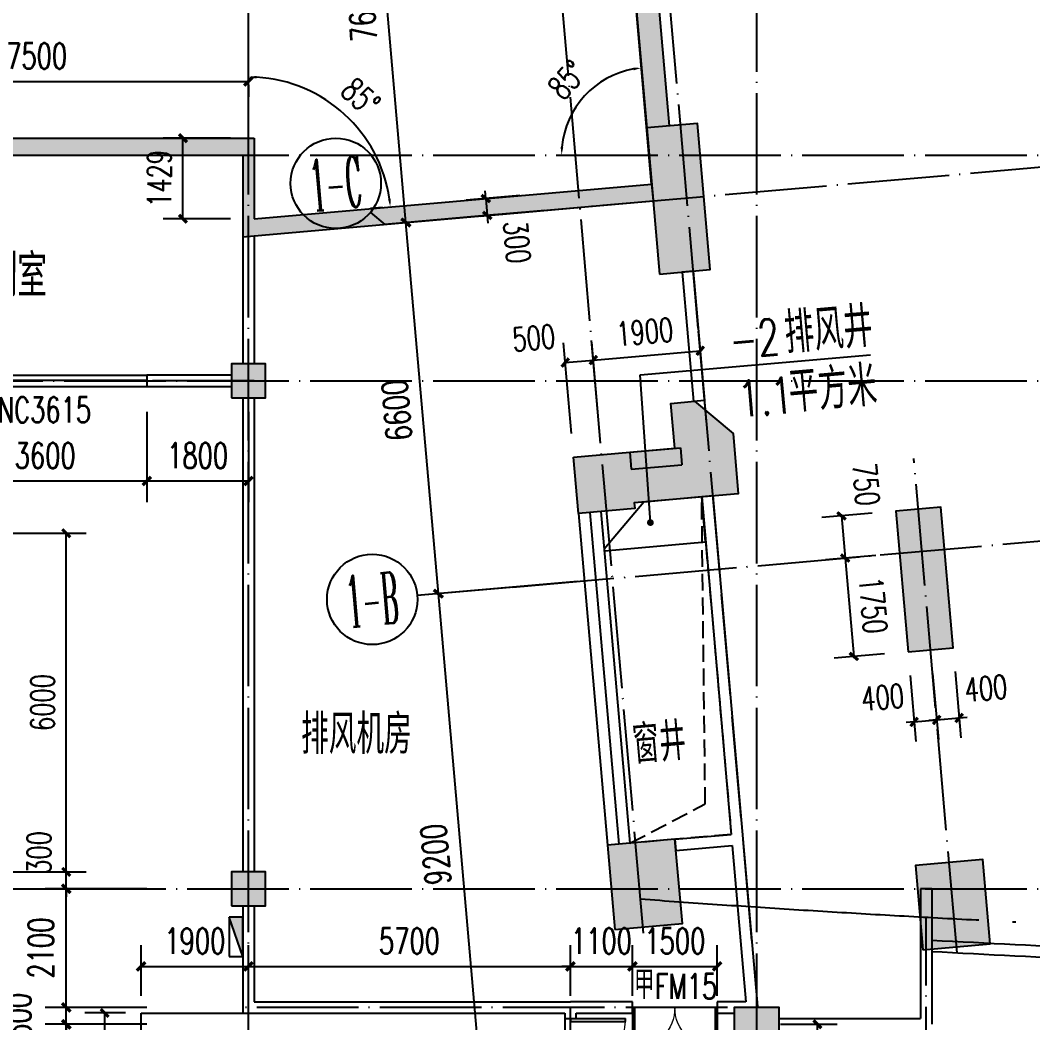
# Model space of a CAD drawing. Extents: x 246015 to 608740, y -108003 to 88400.
# Drawn here: x 312313 to 330241, y 13166 to 30928 of the extents above; entities that cross this region are included whole.
import ezdxf
from ezdxf.enums import TextEntityAlignment as Align

# ---------------------------------------------------------------- set-up
doc = ezdxf.new("R2010")
doc.units = 0
doc.header["$LTSCALE"] = 3000
doc.header["$MEASUREMENT"] = 0
doc.header["$PDMODE"] = 1
doc.linetypes.add('DASH', pattern=[0.35, 0.25, -0.1])
doc.linetypes.add('DOTE', pattern=[2.42, 2, -0.2, 0.02, -0.2])
doc.layers.get('0').update_dxf_attribs({"linetype": 'CONTINUOUS'})
doc.layers.get('DEFPOINTS').update_dxf_attribs({"linetype": 'CONTINUOUS'})
for name, color, linetype in [('AXIS', 3, 'CONTINUOUS'), ('AXIS_TEXT', 7, 'CONTINUOUS'), ('column', 9, 'CONTINUOUS'), ('DIM_LEAD', 3, 'CONTINUOUS'), ('dote', 1, 'DOTE'), ('PUB_DIM', 3, 'CONTINUOUS'), ('PUB_HATCH', 8, 'CONTINUOUS'), ('PUB_TEXT', 7, 'CONTINUOUS'), ('stair', 2, 'CONTINUOUS'), ('WALL', 9, 'CONTINUOUS'), ('WINDOW', 4, 'CONTINUOUS'), ('WINDOW_TEXT', 7, 'CONTINUOUS'), ('楼板洞口', 4, 'CONTINUOUS'), ('消火栓', 6, 'CONTINUOUS')]:
    doc.layers.add(name, color=color, linetype=linetype)
doc.styles.add('_TCH_AXIS', font='COMPLEX', dxfattribs={"bigfont": 'GBCBIG'})
doc.styles.add('_TCH_DIM', font='SIMPLEX', dxfattribs={"bigfont": 'GBCBIG'})
doc.styles.add('_TCH_WINDOW', font='SIMPLEX', dxfattribs={"bigfont": 'GBCBIG'})
doc.styles.add('COMPLEX', font='COMPLEX')
doc.styles.add('DIM_FONT', font='simplex.shx', dxfattribs={"width": 0.7, "bigfont": 'hztxt.shx'})
doc.dimstyles.new('ANGL140', dxfattribs={"dimscale": 1.4, "dimtxt": 300, "dimasz": 100, "dimexe": 250, "dimexo": 300, "dimgap": 150, "dimtad": 1, "dimdec": 0, "dimzin": 0, "dimdsep": 46, "dimtxsty": 'DIM_FONT', "dimcen": 0.09, "dimclrt": 7, "dimazin": 2, "dimtfac": 1, "dimtdec": 0, "dimtix": 1, "dimtmove": 2, "dimatfit": 3, "dimfxl": 0, "dimtolj": 1, "dimtzin": 0, "dimarcsym": 0})
doc.dimstyles.new('DIMN140', dxfattribs={"dimscale": 1.4, "dimtxt": 300, "dimasz": 100, "dimexe": 250, "dimexo": 300, "dimgap": 150, "dimtad": 1, "dimdec": 0, "dimzin": 0, "dimdsep": 46, "dimtxsty": 'DIM_FONT', "dimblk": 'ARCHTICK', "dimcen": 0.09, "dimclrt": 7, "dimazin": 2, "dimtfac": 1, "dimtdec": 0, "dimtix": 1, "dimtmove": 2, "dimatfit": 3, "dimfxl": 0, "dimtolj": 1, "dimtzin": 0, "dimarcsym": 0})
doc.dimstyles.new('DIMN150', dxfattribs={"dimscale": 1.5, "dimtxt": 300, "dimasz": 100, "dimexe": 250, "dimexo": 300, "dimgap": 150, "dimtad": 1, "dimdec": 0, "dimzin": 0, "dimdsep": 46, "dimtxsty": 'DIM_FONT', "dimblk": 'ARCHTICK', "dimcen": 0.09, "dimclrt": 7, "dimazin": 2, "dimtfac": 1, "dimtdec": 0, "dimtix": 1, "dimtmove": 2, "dimatfit": 3, "dimfxl": 0, "dimtolj": 1, "dimtzin": 0, "dimarcsym": 0})

# ---------------------------------------------------------------- blocks, each defined once
blk = doc.blocks.new('_ARCHTICK')
at = {"color": 0, "linetype": 'ByBlock', "const_width": 0.4}
blk.add_lwpolyline([(-0.5, -0.5), (0.5, 0.5)], dxfattribs=at)
blk = doc.blocks.new('*D1152')
at = {"layer": 'AXIS', "color": 0, "lineweight": -2}
for p, q in [((-1474, 9200), (-3470, 9200)), ((-3095, 0), (-3095, 9200)), ((-1474, 0), (-3470, 0))]:
    blk.add_line(p, q, dxfattribs=at)
at = {"layer": 'DEFPOINTS', "color": 0}
for p in [(-3095, 9200), (-1024, 9200), (-1024, 0)]:
    blk.add_point(p, dxfattribs=at)
at = {"layer": 'AXIS', "color": 0, "lineweight": -2, "xscale": 150, "yscale": 150, "zscale": 150}
for p, rotation in [((-3095, 9200), 90), ((-3095, 0), 270)]:
    blk.add_blockref('_ARCHTICK', p, dxfattribs=dict(at, rotation=rotation))
at = {"layer": 'AXIS', "color": 7, "insert": (-3545, 4600), "char_height": 450, "attachment_point": 5, "rotation": 90, "style": 'DIM_FONT'}
blk.add_mtext('\\A1;9200', dxfattribs=at)
blk = doc.blocks.new('*D1153')
at = {"layer": 'AXIS', "color": 0, "lineweight": -2}
for p, q in [((-1474, 15800), (-3470, 15800)), ((-3095, 9200), (-3095, 15800)), ((-1474, 9200), (-3470, 9200))]:
    blk.add_line(p, q, dxfattribs=at)
at = {"layer": 'DEFPOINTS', "color": 0}
for p in [(-3095, 15800), (-1024, 15800), (-1024, 9200)]:
    blk.add_point(p, dxfattribs=at)
at = {"layer": 'AXIS', "color": 0, "lineweight": -2, "xscale": 150, "yscale": 150, "zscale": 150}
for p, rotation in [((-3095, 15800), 90), ((-3095, 9200), 270)]:
    blk.add_blockref('_ARCHTICK', p, dxfattribs=dict(at, rotation=rotation))
at = {"layer": 'AXIS', "color": 7, "insert": (-3545, 12500), "char_height": 450, "attachment_point": 5, "rotation": 90, "style": 'DIM_FONT'}
blk.add_mtext('\\A1;6600', dxfattribs=at)
blk = doc.blocks.new('*D1154')
at = {"layer": 'AXIS', "color": 0, "lineweight": -2}
for p, q in [((-1474, 23400), (-3470, 23400)), ((-3095, 15800), (-3095, 23400)), ((-1474, 15800), (-3470, 15800))]:
    blk.add_line(p, q, dxfattribs=at)
at = {"layer": 'DEFPOINTS', "color": 0}
for p in [(-3095, 23400), (-1024, 23400), (-1024, 15800)]:
    blk.add_point(p, dxfattribs=at)
at = {"layer": 'AXIS', "color": 0, "lineweight": -2, "xscale": 150, "yscale": 150, "zscale": 150}
for p, rotation in [((-3095, 23400), 90), ((-3095, 15800), 270)]:
    blk.add_blockref('_ARCHTICK', p, dxfattribs=dict(at, rotation=rotation))
at = {"layer": 'AXIS', "color": 7, "insert": (-3545, 19600), "char_height": 450, "attachment_point": 5, "rotation": 90, "style": 'DIM_FONT'}
blk.add_mtext('\\A1;7600', dxfattribs=at)
blk = doc.blocks.new('_AXISO')
blk.add_circle((0, 0), 0.5)
at = {"layer": 'AXIS_TEXT', "style": 'COMPLEX', "width": 1.041667}
blk.add_attdef('A', text='', height=0.56, dxfattribs=at).set_placement((-0.25, -0.28), (0.25, -0.28), align=Align.FIT)
blk = doc.blocks.new('_FZH')
blk.add_lwpolyline([(-0.5, -0.5), (0.5, -0.5), (0.5, 0.5), (-0.5, 0.5)], close=True)
at = {"layer": 'PUB_HATCH'}
blk.add_solid([(-0.5, -0.5), (0.5, -0.5), (-0.5, 0.5), (0.5, 0.5)], dxfattribs=at)
blk = doc.blocks.new('*D64')
at = {"layer": 'DEFPOINTS', "color": 0}
for p in [(316354, 30202), (318460, 28786), (319145, 27645), (316354, 27401)]:
    blk.add_point(p, dxfattribs=at)
at = {"layer": 'PUB_DIM', "color": 0, "lineweight": -2}
for p, q in [((316354, 29782), (316354, 29572)), ((318726, 27608), (318517, 27590))]:
    blk.add_line(p, q, dxfattribs=at)
blk.add_arc((316354, 27401), 2521, 8.1817, 86.8183, dxfattribs=at)
at = {"layer": 'PUB_DIM', "color": 0}
for points in [[(316493, 29895), (316494, 29942), (316354, 29922)], [(318873, 27762), (318826, 27757), (318866, 27621)]]:
    blk.add_solid(points, dxfattribs=at)
at = {"layer": 'PUB_DIM', "color": 7, "insert": (318341, 29570), "char_height": 420, "attachment_point": 5, "rotation": 317.5, "style": 'DIM_FONT'}
blk.add_mtext('\\A1;85°', dxfattribs=at)
blk = doc.blocks.new('*D65')
at = {"layer": 'DEFPOINTS', "color": 0}
for p in [(315194, 28839), (316454, 28839), (316454, 27410)]:
    blk.add_point(p, dxfattribs=at)
at = {"layer": 'PUB_DIM', "color": 0, "lineweight": -2}
for p, q in [((316034, 28839), (314844, 28839)), ((315194, 27410), (315194, 28839)), ((316034, 27410), (314844, 27410))]:
    blk.add_line(p, q, dxfattribs=at)
at = {"layer": 'PUB_DIM', "color": 0, "lineweight": -2, "xscale": 140, "yscale": 140, "zscale": 140}
for p, rotation in [((315194, 28839), 90), ((315194, 27410), 270)]:
    blk.add_blockref('_ARCHTICK', p, dxfattribs=dict(at, rotation=rotation))
at = {"layer": 'PUB_DIM', "color": 7, "insert": (314774, 28124), "char_height": 420, "attachment_point": 5, "rotation": 90, "style": 'DIM_FONT'}
blk.add_mtext('\\A1;1429', dxfattribs=at)
blk = doc.blocks.new('*D66')
at = {"layer": 'DEFPOINTS', "color": 0}
for p in [(321576, 27858), (320582, 27470), (321603, 27559)]:
    blk.add_point(p, dxfattribs=at)
at = {"layer": 'PUB_DIM', "color": 0, "lineweight": -2}
for p, q in [((321158, 27821), (320208, 27738)), ((320556, 27769), (320544, 27908)), ((320556, 27769), (320582, 27470)), ((321184, 27522), (320234, 27439)), ((320582, 27470), (320595, 27330))]:
    blk.add_line(p, q, dxfattribs=at)
at = {"layer": 'PUB_DIM', "color": 0, "lineweight": -2, "xscale": 140, "yscale": 140, "zscale": 140}
for p, rotation in [((320556, 27769), 275.0000000017469), ((320582, 27470), 95.00000000174691)]:
    blk.add_blockref('_ARCHTICK', p, dxfattribs=dict(at, rotation=rotation))
at = {"layer": 'PUB_DIM', "color": 7, "insert": (321109, 26996), "char_height": 420, "attachment_point": 5, "rotation": 275, "style": 'DIM_FONT'}
blk.add_mtext('\\A1;300', dxfattribs=at)
blk = doc.blocks.new('*D67')
at = {"layer": 'DEFPOINTS', "color": 0}
for p in [(323289, 30362), (322596, 29834), (321618, 28539), (323448, 28539)]:
    blk.add_point(p, dxfattribs=at)
at = {"layer": 'PUB_DIM', "color": 0, "lineweight": -2}
for p, q in [((323325, 29943), (323344, 29734)), ((322038, 28539), (322248, 28539))]:
    blk.add_line(p, q, dxfattribs=at)
blk.add_arc((323448, 28539), 1550, 100.1767, 174.8233, dxfattribs=at)
at = {"layer": 'PUB_DIM', "color": 0}
for points in [[(323171, 30087), (323177, 30041), (323313, 30083)], [(321928, 28677), (321881, 28680), (321898, 28539)]]:
    blk.add_solid(points, dxfattribs=at)
at = {"layer": 'PUB_DIM', "color": 7, "insert": (321996, 29870), "char_height": 420, "attachment_point": 5, "rotation": 47.5, "style": 'DIM_FONT'}
blk.add_mtext('\\A1;85°', dxfattribs=at)
blk = doc.blocks.new('*D70')
at = {"layer": 'DEFPOINTS', "color": 0}
for p in [(313809, 13339), (314596, 13339), (314596, 11039)]:
    blk.add_point(p, dxfattribs=at)
at = {"layer": 'PUB_DIM', "color": 0, "lineweight": -2}
for p, q in [((314176, 13339), (313459, 13339)), ((313809, 11039), (313809, 13339)), ((314176, 11039), (313459, 11039))]:
    blk.add_line(p, q, dxfattribs=at)
at = {"layer": 'PUB_DIM', "color": 0, "lineweight": -2, "xscale": 140, "yscale": 140, "zscale": 140}
for p, rotation in [((313809, 13339), 90), ((313809, 11039), 270)]:
    blk.add_blockref('_ARCHTICK', p, dxfattribs=dict(at, rotation=rotation))
at = {"layer": 'PUB_DIM', "color": 7, "insert": (313389, 12189), "char_height": 420, "attachment_point": 5, "rotation": 90, "style": 'DIM_FONT'}
blk.add_mtext('\\A1;2300', dxfattribs=at)
blk = doc.blocks.new('*D79')
at = {"layer": 'DEFPOINTS', "color": 0}
for p in [(322461, 24907), (322110, 23187), (322608, 23230)]:
    blk.add_point(p, dxfattribs=at)
at = {"layer": 'PUB_DIM', "color": 0, "lineweight": -2}
for p, q in [((322073, 23605), (321932, 25212)), ((322571, 23649), (322430, 25256)), ((321963, 24863), (322461, 24907))]:
    blk.add_line(p, q, dxfattribs=at)
at = {"layer": 'PUB_DIM', "color": 0, "lineweight": -2, "xscale": 140, "yscale": 140, "zscale": 140}
for p, rotation in [((321963, 24863), 185.0000000017519), ((322461, 24907), 5.000000001751844)]:
    blk.add_blockref('_ARCHTICK', p, dxfattribs=dict(at, rotation=rotation))
at = {"layer": 'PUB_DIM', "color": 7, "insert": (321405, 25299), "char_height": 420, "attachment_point": 5, "rotation": 5, "style": 'DIM_FONT'}
blk.add_mtext('\\A1;500', dxfattribs=at)
blk = doc.blocks.new('*D80')
at = {"layer": 'DEFPOINTS', "color": 0}
for p in [(324354, 25073), (324500, 23396), (322608, 23230)]:
    blk.add_point(p, dxfattribs=at)
at = {"layer": 'PUB_DIM', "color": 0, "lineweight": -2}
for p, q in [((324464, 23814), (324323, 25421)), ((322571, 23649), (322430, 25256)), ((322461, 24907), (324354, 25073))]:
    blk.add_line(p, q, dxfattribs=at)
at = {"layer": 'PUB_DIM', "color": 0, "lineweight": -2, "xscale": 140, "yscale": 140, "zscale": 140}
for p, rotation in [((324354, 25073), 5.000000001751832), ((322461, 24907), 185.0000000017519)]:
    blk.add_blockref('_ARCHTICK', p, dxfattribs=dict(at, rotation=rotation))
at = {"layer": 'PUB_DIM', "color": 7, "insert": (323371, 25408), "char_height": 420, "attachment_point": 5, "rotation": 5, "style": 'DIM_FONT'}
blk.add_mtext('\\A1;1900', dxfattribs=at)
blk = doc.blocks.new('*D81')
at = {"layer": 'DEFPOINTS', "color": 0}
for p in [(328032, 19740), (328431, 19775), (328540, 18531)]:
    blk.add_point(p, dxfattribs=at)
at = {"layer": 'PUB_DIM', "color": 0, "lineweight": -2}
for p, q in [((328069, 19321), (328172, 18148)), ((328468, 19356), (328570, 18182)), ((328141, 18496), (328002, 18484)), ((328141, 18496), (328540, 18531)), ((328540, 18531), (328679, 18543))]:
    blk.add_line(p, q, dxfattribs=at)
at = {"layer": 'PUB_DIM', "color": 0, "lineweight": -2, "xscale": 140, "yscale": 140, "zscale": 140}
for p, rotation in [((328141, 18496), 5.000000001751861), ((328540, 18531), 185.0000000017519)]:
    blk.add_blockref('_ARCHTICK', p, dxfattribs=dict(at, rotation=rotation))
at = {"layer": 'PUB_DIM', "color": 7, "insert": (327583, 18932), "char_height": 420, "attachment_point": 5, "rotation": 5, "style": 'DIM_FONT'}
blk.add_mtext('\\A1;400', dxfattribs=at)
blk = doc.blocks.new('*D82')
at = {"layer": 'DEFPOINTS', "color": 0}
for p in [(328431, 19775), (328829, 19809), (328938, 18566)]:
    blk.add_point(p, dxfattribs=at)
at = {"layer": 'PUB_DIM', "color": 0, "lineweight": -2}
for p, q in [((328866, 19391), (328969, 18217)), ((328468, 19356), (328570, 18182)), ((328540, 18531), (328400, 18519)), ((328540, 18531), (328938, 18566)), ((328938, 18566), (329078, 18578))]:
    blk.add_line(p, q, dxfattribs=at)
at = {"layer": 'PUB_DIM', "color": 0, "lineweight": -2, "xscale": 140, "yscale": 140, "zscale": 140}
for p, rotation in [((328938, 18566), 185.000000001752), ((328540, 18531), 5.00000000175202)]:
    blk.add_blockref('_ARCHTICK', p, dxfattribs=dict(at, rotation=rotation))
at = {"layer": 'PUB_DIM', "color": 7, "insert": (329412, 19092), "char_height": 420, "attachment_point": 5, "rotation": 5, "style": 'DIM_FONT'}
blk.add_mtext('\\A1;400', dxfattribs=at)
blk = doc.blocks.new('*D83')
at = {"layer": 'DEFPOINTS', "color": 0}
for p in [(327815, 22230), (326920, 21399), (327880, 21483)]:
    blk.add_point(p, dxfattribs=at)
at = {"layer": 'PUB_DIM', "color": 0, "lineweight": -2}
for p, q in [((327396, 22194), (326506, 22116)), ((326855, 22146), (326920, 21399)), ((327462, 21446), (326571, 21368))]:
    blk.add_line(p, q, dxfattribs=at)
at = {"layer": 'PUB_DIM', "color": 0, "lineweight": -2, "xscale": 140, "yscale": 140, "zscale": 140}
for p, rotation in [((326855, 22146), 95.00000000175267), ((326920, 21399), 275.0000000017527)]:
    blk.add_blockref('_ARCHTICK', p, dxfattribs=dict(at, rotation=rotation))
at = {"layer": 'PUB_DIM', "color": 7, "insert": (327291, 22704), "char_height": 420, "attachment_point": 5, "rotation": 275, "style": 'DIM_FONT'}
blk.add_mtext('\\A1;750', dxfattribs=at)
blk = doc.blocks.new('*D84')
at = {"layer": 'DEFPOINTS', "color": 0}
for p in [(327880, 21483), (328032, 19740), (327073, 19656)]:
    blk.add_point(p, dxfattribs=at)
at = {"layer": 'PUB_DIM', "color": 0, "lineweight": -2}
for p, q in [((327462, 21446), (326571, 21368)), ((326920, 21399), (327073, 19656)), ((327614, 19703), (326724, 19625))]:
    blk.add_line(p, q, dxfattribs=at)
at = {"layer": 'PUB_DIM', "color": 0, "lineweight": -2, "xscale": 140, "yscale": 140, "zscale": 140}
for p, rotation in [((326920, 21399), 95.00000000175329), ((327073, 19656), 275.0000000017533)]:
    blk.add_blockref('_ARCHTICK', p, dxfattribs=dict(at, rotation=rotation))
at = {"layer": 'PUB_DIM', "color": 7, "insert": (327415, 20564), "char_height": 420, "attachment_point": 5, "rotation": 275, "style": 'DIM_FONT'}
blk.add_mtext('\\A1;1750', dxfattribs=at)
blk = doc.blocks.new('*D469')
at = {"layer": 'DEFPOINTS', "color": 0}
for p in [(325354, 13139), (326429, 13139), (325354, 11139)]:
    blk.add_point(p, dxfattribs=at)
at = {"layer": 'PUB_DIM', "color": 0, "lineweight": -2}
for p, q in [((325774, 13139), (326779, 13139)), ((326429, 11139), (326429, 13139)), ((325774, 11139), (326779, 11139))]:
    blk.add_line(p, q, dxfattribs=at)
at = {"layer": 'PUB_DIM', "color": 0, "lineweight": -2, "xscale": 140, "yscale": 140, "zscale": 140}
for p, rotation in [((326429, 13139), 90), ((326429, 11139), 270)]:
    blk.add_blockref('_ARCHTICK', p, dxfattribs=dict(at, rotation=rotation))
at = {"layer": 'PUB_DIM', "color": 7, "insert": (326009, 12139), "char_height": 420, "attachment_point": 5, "rotation": 90, "style": 'DIM_FONT'}
blk.add_mtext('\\A1;2000', dxfattribs=at)
blk = doc.blocks.new('*D486')
at = {"layer": 'DEFPOINTS', "color": 0}
for p in [(311255, 15839), (313128, 15839), (311255, 15539)]:
    blk.add_point(p, dxfattribs=at)
at = {"layer": 'PUB_DIM', "color": 0, "lineweight": -2}
for p, q in [((313128, 15839), (313128, 15979)), ((311675, 15839), (313478, 15839)), ((313128, 15539), (313128, 15839)), ((311675, 15539), (313478, 15539)), ((313128, 15539), (313128, 15399))]:
    blk.add_line(p, q, dxfattribs=at)
at = {"layer": 'PUB_DIM', "color": 0, "lineweight": -2, "xscale": 140, "yscale": 140, "zscale": 140}
for p, rotation in [((313128, 15839), 270), ((313128, 15539), 90)]:
    blk.add_blockref('_ARCHTICK', p, dxfattribs=dict(at, rotation=rotation))
at = {"layer": 'PUB_DIM', "color": 7, "insert": (312645, 16182), "char_height": 420, "attachment_point": 5, "rotation": 90, "style": 'DIM_FONT'}
blk.add_mtext('\\A1;300', dxfattribs=at)
blk = doc.blocks.new('*D487')
at = {"layer": 'DEFPOINTS', "color": 0}
for p in [(311255, 21839), (313128, 21839), (311255, 15839)]:
    blk.add_point(p, dxfattribs=at)
at = {"layer": 'PUB_DIM', "color": 0, "lineweight": -2}
for p, q in [((311675, 21839), (313478, 21839)), ((313128, 15839), (313128, 21839)), ((311675, 15839), (313478, 15839))]:
    blk.add_line(p, q, dxfattribs=at)
at = {"layer": 'PUB_DIM', "color": 0, "lineweight": -2, "xscale": 140, "yscale": 140, "zscale": 140}
for p, rotation in [((313128, 21839), 90), ((313128, 15839), 270)]:
    blk.add_blockref('_ARCHTICK', p, dxfattribs=dict(at, rotation=rotation))
at = {"layer": 'PUB_DIM', "color": 7, "insert": (312708, 18839), "char_height": 420, "attachment_point": 5, "rotation": 90, "style": 'DIM_FONT'}
blk.add_mtext('\\A1;6000', dxfattribs=at)
blk = doc.blocks.new('*D892')
at = {"layer": 'DEFPOINTS', "color": 0}
for p in [(310954, 24439), (314554, 24439), (314554, 22765)]:
    blk.add_point(p, dxfattribs=at)
at = {"layer": 'PUB_DIM', "color": 0, "lineweight": -2}
for p, q in [((310954, 23989), (310954, 22390)), ((314554, 23989), (314554, 22390)), ((310954, 22765), (314554, 22765))]:
    blk.add_line(p, q, dxfattribs=at)
at = {"layer": 'PUB_DIM', "color": 0, "lineweight": -2, "xscale": 150, "yscale": 150, "zscale": 150, "rotation": 180}
blk.add_blockref('_ARCHTICK', (310954, 22765), dxfattribs=at)
at = {"layer": 'PUB_DIM', "color": 0, "lineweight": -2, "xscale": 150, "yscale": 150, "zscale": 150}
blk.add_blockref('_ARCHTICK', (314554, 22765), dxfattribs=at)
at = {"layer": 'PUB_DIM', "color": 7, "insert": (312754, 23215), "char_height": 450, "attachment_point": 5, "style": 'DIM_FONT'}
blk.add_mtext('\\A1;3600', dxfattribs=at)
blk = doc.blocks.new('*D893')
at = {"layer": 'DEFPOINTS', "color": 0}
for p in [(314554, 24439), (316354, 24439), (316354, 22765)]:
    blk.add_point(p, dxfattribs=at)
at = {"layer": 'PUB_DIM', "color": 0, "lineweight": -2}
for p, q in [((314554, 23989), (314554, 22390)), ((316354, 23989), (316354, 22390)), ((314554, 22765), (316354, 22765))]:
    blk.add_line(p, q, dxfattribs=at)
at = {"layer": 'PUB_DIM', "color": 0, "lineweight": -2, "xscale": 150, "yscale": 150, "zscale": 150, "rotation": 180}
blk.add_blockref('_ARCHTICK', (314554, 22765), dxfattribs=at)
at = {"layer": 'PUB_DIM', "color": 0, "lineweight": -2, "xscale": 150, "yscale": 150, "zscale": 150}
blk.add_blockref('_ARCHTICK', (316354, 22765), dxfattribs=at)
at = {"layer": 'PUB_DIM', "color": 7, "insert": (315454, 23215), "char_height": 450, "attachment_point": 5, "style": 'DIM_FONT'}
blk.add_mtext('\\A1;1800', dxfattribs=at)
blk = doc.blocks.new('*D953')
at = {"layer": 'DEFPOINTS', "color": 0}
for p in [(316354, 29844), (308854, 28839), (316354, 28839)]:
    blk.add_point(p, dxfattribs=at)
at = {"layer": 'PUB_DIM', "color": 0, "lineweight": -2}
for p, q in [((308854, 29289), (308854, 30219)), ((316354, 29289), (316354, 30219)), ((308854, 29844), (316354, 29844))]:
    blk.add_line(p, q, dxfattribs=at)
at = {"layer": 'PUB_DIM', "color": 0, "lineweight": -2, "xscale": 150, "yscale": 150, "zscale": 150, "rotation": 180}
blk.add_blockref('_ARCHTICK', (308854, 29844), dxfattribs=at)
at = {"layer": 'PUB_DIM', "color": 0, "lineweight": -2, "xscale": 150, "yscale": 150, "zscale": 150}
blk.add_blockref('_ARCHTICK', (316354, 29844), dxfattribs=at)
at = {"layer": 'PUB_DIM', "color": 7, "insert": (312604, 30294), "char_height": 450, "attachment_point": 5, "style": 'DIM_FONT'}
blk.add_mtext('\\A1;7500', dxfattribs=at)
blk = doc.blocks.new('*D983')
at = {"layer": 'DEFPOINTS', "color": 0}
for p in [(313128, 13139), (315004, 13139), (315004, 9539)]:
    blk.add_point(p, dxfattribs=at)
at = {"layer": 'PUB_DIM', "color": 0, "lineweight": -2}
for p, q in [((314554, 13139), (312753, 13139)), ((313128, 9539), (313128, 13139)), ((314554, 9539), (312753, 9539))]:
    blk.add_line(p, q, dxfattribs=at)
at = {"layer": 'PUB_DIM', "color": 0, "lineweight": -2, "xscale": 150, "yscale": 150, "zscale": 150}
for p, rotation in [((313128, 13139), 90), ((313128, 9539), 270)]:
    blk.add_blockref('_ARCHTICK', p, dxfattribs=dict(at, rotation=rotation))
at = {"layer": 'PUB_DIM', "color": 7, "insert": (312678, 11339), "char_height": 450, "attachment_point": 5, "rotation": 90, "style": 'DIM_FONT'}
blk.add_mtext('\\A1;3600', dxfattribs=at)
blk = doc.blocks.new('*D984')
at = {"layer": 'DEFPOINTS', "color": 0}
for p in [(313128, 13439), (315004, 13439), (315004, 13139)]:
    blk.add_point(p, dxfattribs=at)
at = {"layer": 'PUB_DIM', "color": 0, "lineweight": -2}
for p, q in [((313128, 13439), (313128, 13589)), ((314554, 13439), (312753, 13439)), ((313128, 13139), (313128, 13439)), ((314554, 13139), (312753, 13139)), ((313128, 13139), (313128, 12989))]:
    blk.add_line(p, q, dxfattribs=at)
at = {"layer": 'PUB_DIM', "color": 0, "lineweight": -2, "xscale": 150, "yscale": 150, "zscale": 150}
for p, rotation in [((313128, 13439), 270), ((313128, 13139), 90)]:
    blk.add_blockref('_ARCHTICK', p, dxfattribs=dict(at, rotation=rotation))
at = {"layer": 'PUB_DIM', "color": 7, "insert": (312277, 13289), "char_height": 450, "attachment_point": 5, "rotation": 90, "style": 'DIM_FONT'}
blk.add_mtext('\\A1;300', dxfattribs=at)
blk = doc.blocks.new('*D985')
at = {"layer": 'DEFPOINTS', "color": 0}
for p in [(313128, 15539), (315004, 15539), (315004, 13439)]:
    blk.add_point(p, dxfattribs=at)
at = {"layer": 'PUB_DIM', "color": 0, "lineweight": -2}
for p, q in [((314554, 15539), (312753, 15539)), ((313128, 13439), (313128, 15539)), ((314554, 13439), (312753, 13439))]:
    blk.add_line(p, q, dxfattribs=at)
at = {"layer": 'PUB_DIM', "color": 0, "lineweight": -2, "xscale": 150, "yscale": 150, "zscale": 150}
for p, rotation in [((313128, 15539), 90), ((313128, 13439), 270)]:
    blk.add_blockref('_ARCHTICK', p, dxfattribs=dict(at, rotation=rotation))
at = {"layer": 'PUB_DIM', "color": 7, "insert": (312678, 14489), "char_height": 450, "attachment_point": 5, "rotation": 90, "style": 'DIM_FONT'}
blk.add_mtext('\\A1;2100', dxfattribs=at)
blk = doc.blocks.new('*D986')
at = {"layer": 'DEFPOINTS', "color": 0}
for p in [(316354, 14165), (314454, 13193), (316354, 13193)]:
    blk.add_point(p, dxfattribs=at)
at = {"layer": 'PUB_DIM', "color": 0, "lineweight": -2}
for p, q in [((314454, 13643), (314454, 14540)), ((316354, 13643), (316354, 14540)), ((314454, 14165), (316354, 14165))]:
    blk.add_line(p, q, dxfattribs=at)
at = {"layer": 'PUB_DIM', "color": 0, "lineweight": -2, "xscale": 150, "yscale": 150, "zscale": 150, "rotation": 180}
blk.add_blockref('_ARCHTICK', (314454, 14165), dxfattribs=at)
at = {"layer": 'PUB_DIM', "color": 0, "lineweight": -2, "xscale": 150, "yscale": 150, "zscale": 150}
blk.add_blockref('_ARCHTICK', (316354, 14165), dxfattribs=at)
at = {"layer": 'PUB_DIM', "color": 7, "insert": (315404, 14615), "char_height": 450, "attachment_point": 5, "style": 'DIM_FONT'}
blk.add_mtext('\\A1;1900', dxfattribs=at)
blk = doc.blocks.new('*D987')
at = {"layer": 'DEFPOINTS', "color": 0}
for p in [(322054, 14165), (316354, 13193), (322054, 13193)]:
    blk.add_point(p, dxfattribs=at)
at = {"layer": 'PUB_DIM', "color": 0, "lineweight": -2}
for p, q in [((316354, 13643), (316354, 14540)), ((322054, 13643), (322054, 14540)), ((316354, 14165), (322054, 14165))]:
    blk.add_line(p, q, dxfattribs=at)
at = {"layer": 'PUB_DIM', "color": 0, "lineweight": -2, "xscale": 150, "yscale": 150, "zscale": 150, "rotation": 180}
blk.add_blockref('_ARCHTICK', (316354, 14165), dxfattribs=at)
at = {"layer": 'PUB_DIM', "color": 0, "lineweight": -2, "xscale": 150, "yscale": 150, "zscale": 150}
blk.add_blockref('_ARCHTICK', (322054, 14165), dxfattribs=at)
at = {"layer": 'PUB_DIM', "color": 7, "insert": (319204, 14615), "char_height": 450, "attachment_point": 5, "style": 'DIM_FONT'}
blk.add_mtext('\\A1;5700', dxfattribs=at)
blk = doc.blocks.new('*D988')
at = {"layer": 'DEFPOINTS', "color": 0}
for p in [(323154, 14165), (322054, 13193), (323154, 13193)]:
    blk.add_point(p, dxfattribs=at)
at = {"layer": 'PUB_DIM', "color": 0, "lineweight": -2}
for p, q in [((322054, 13643), (322054, 14540)), ((323154, 13643), (323154, 14540)), ((322054, 14165), (321904, 14165)), ((322054, 14165), (323154, 14165)), ((323154, 14165), (323304, 14165))]:
    blk.add_line(p, q, dxfattribs=at)
at = {"layer": 'PUB_DIM', "color": 0, "lineweight": -2, "xscale": 150, "yscale": 150, "zscale": 150}
blk.add_blockref('_ARCHTICK', (322054, 14165), dxfattribs=at)
at = {"layer": 'PUB_DIM', "color": 0, "lineweight": -2, "xscale": 150, "yscale": 150, "zscale": 150, "rotation": 180}
blk.add_blockref('_ARCHTICK', (323154, 14165), dxfattribs=at)
at = {"layer": 'PUB_DIM', "color": 7, "insert": (322604, 14615), "char_height": 450, "attachment_point": 5, "style": 'DIM_FONT'}
blk.add_mtext('\\A1;1100', dxfattribs=at)
blk = doc.blocks.new('*D989')
at = {"layer": 'DEFPOINTS', "color": 0}
for p in [(324654, 14165), (323154, 13193), (324654, 13193)]:
    blk.add_point(p, dxfattribs=at)
at = {"layer": 'PUB_DIM', "color": 0, "lineweight": -2}
for p, q in [((323154, 13643), (323154, 14540)), ((324654, 13643), (324654, 14540)), ((323154, 14165), (324654, 14165))]:
    blk.add_line(p, q, dxfattribs=at)
at = {"layer": 'PUB_DIM', "color": 0, "lineweight": -2, "xscale": 150, "yscale": 150, "zscale": 150, "rotation": 180}
blk.add_blockref('_ARCHTICK', (323154, 14165), dxfattribs=at)
at = {"layer": 'PUB_DIM', "color": 0, "lineweight": -2, "xscale": 150, "yscale": 150, "zscale": 150}
blk.add_blockref('_ARCHTICK', (324654, 14165), dxfattribs=at)
at = {"layer": 'PUB_DIM', "color": 7, "insert": (323904, 14615), "char_height": 450, "attachment_point": 5, "style": 'DIM_FONT'}
blk.add_mtext('\\A1;1500', dxfattribs=at)
blk = doc.blocks.new('$DorLib2D$00000002')
for p, q in [((-0.5, 0), (-0.5, 0.4875)), ((-0.475, 0.4875), (-0.5, 0.4875)), ((-0.475, 0), (-0.475, 0.4875)), ((0.475, 0), (0.475, 0.4875)), ((0.475, 0.4875), (0.5, 0.4875)), ((0.5, 0), (0.5, 0.4875)), ((-0.5, 0), (-0.475, 0)), ((0.5, 0), (0.475, 0))]:
    blk.add_line(p, q)
at = {"lineweight": 13}
for centre, start, end in [((-0.4875, 0), 0, 88.53072), ((0.4875, 0), 91.46928, 180)]:
    blk.add_arc(centre, 0.4875, start, end, dxfattribs=at)
blk = doc.blocks.new('$WINLIB2D$00000002')
for p, q in [((-0.5, 0.5), (0.5, 0.5)), ((-0.5, 0.5), (-0.5, -0.5)), ((0.5, 0.5), (0.5, -0.5)), ((0.5, 0.0211), (-0.5, 0.0211)), ((-0.5, -0.5), (0.5, -0.5))]:
    blk.add_line(p, q)
blk = doc.blocks.new('$TwtSys$00000434')
for p, q in [((-0.5, 0.5), (-0.5, -0.5)), ((-0.5, -0.5), (0.5, 0.5)), ((0.5, 0.5), (-0.5, 0.5)), ((0.5, -0.5), (0.5, 0.5)), ((-0.5, -0.5), (0.5, -0.5))]:
    blk.add_line(p, q)
blk.add_solid([(0.5, -0.5), (0.5, 0.5), (-0.5, -0.5)])
blk = doc.blocks.new('1-1')
at = {"layer": 'PUB_HATCH'}
for points in [[(1300.1, 15750), (1300.1, 17100), (1700, 17100), (1700, 22550), (1300, 22550), (1300, 23873.5), (1300, 23873.5), (1300, 15750)], [(-500, 11400.2), (1300, 11400.2), (1300.1, 12200), (1720.8, 12200), (2350.1, 11570.7), (2350.1, 10500), (500.1, 10500), (500.1, 10400.2), (-500, 10400.2)]]:
    blk.add_hatch(color=256, dxfattribs=at).paths.add_polyline_path(points)
at = {"layer": 'AXIS'}
for p, q in [((-3704.4, 16034.3), (-3470.1, 15800)), ((-623.9, 15800), (-3470.1, 15800)), ((-623.9, 9200), (-3470.1, 9200))]:
    blk.add_line(p, q, dxfattribs=at)
at = {"layer": 'dote', "ltscale": 0.3}
for p, q in [((0, 2892), (0, 26246.3, 0)), ((1900, 2591.9), (1900, 26246.3, 0)), ((-1773, 15800, 0), (74978.6, 15800, 0)), ((5500, 2060.9), (5500, 10850, 0)), ((-1773, 9200, 0), (74978.6, 9200, 0))]:
    blk.add_line(p, q, dxfattribs=at)
at = {"layer": 'dote', "linetype": 'DOTE'}
blk.add_lwpolyline([(0, 3499.8, 0.0400069), (43350.5, 0), (65050.5, 0)], format="xyb", dxfattribs=at)
at = {"layer": 'WALL'}
for p, q in [((1300, 22550), (1300, 15750)), ((1700, 22550), (1700, 17100))]:
    blk.add_line(p, q, dxfattribs=at)
blk.add_lwpolyline([(-500, 11400.2), (1300, 11400.2), (1300.1, 12200), (1720.8, 12200), (2350.1, 11570.7), (2350.1, 10500), (500.1, 10500), (500.1, 10400.2), (-500, 10400.2)], close=True, dxfattribs=at)
at = {"layer": 'AXIS'}
ref = blk.add_blockref('_AXISO', (-4270.1, 16600), dxfattribs=dict(at, xscale=1600, yscale=1600, zscale=1600))
ref.add_attrib('A', '1-C', dxfattribs={"layer": 'AXIS_TEXT', "height": 905.1, "style": '_TCH_AXIS', "width": 0.375}).set_placement((-4722.6, 16147.5), (-3817.5, 16147.5), align=Align.FIT)
ref = blk.add_blockref('_AXISO', (-4270.1, 9200), dxfattribs=dict(at, xscale=1600, yscale=1600, zscale=1600))
ref.add_attrib('A', '1-B', dxfattribs={"layer": 'AXIS_TEXT', "height": 905.1, "style": '_TCH_AXIS', "width": 0.362069}).set_placement((-4722.6, 8747.5), (-3817.5, 8747.5), align=Align.FIT)
at = {"layer": 'column'}
for p, xscale, yscale, zscale in [((1750.1, 15800), 900, 2600.000000000116, 2600.000000000116), ((5500, 8700), 800, 2500, 2500), ((100.1, 3749.8, 0), 1200.000000000058, 1500, 1500)]:
    blk.add_blockref('_FZH', p, dxfattribs=dict(at, xscale=xscale, yscale=yscale, zscale=zscale))
at = {"layer": 'column', "xscale": 1200, "yscale": 1500, "zscale": 1500, "rotation": 5.558422176117149e-12}
blk.add_blockref('_FZH', (5500, 2916.8, 0), dxfattribs=at)
at = {"layer": 'AXIS'}
for p1, p2, picture, middle in [((-1023.9, 15800), (-1023.9, 23400), '*D1154', (-3545.1, 19600)), ((-1023.9, 9200), (-1023.9, 15800), '*D1153', (-3545.1, 12500)), ((-1023.9, 0), (-1023.9, 9200), '*D1152', (-3545.1, 4600))]:
    dim = blk.add_aligned_dim(p1=p1, p2=p2, distance=2071.2, dimstyle='DIMN150', dxfattribs=at)
    dim.commit()
    dim.dimension.update_dxf_attribs({"geometry": picture, "text_midpoint": middle})

msp = doc.modelspace()

# ---------------------------------------------------------------- hatches: boundary and pattern name
at = {"layer": 'PUB_HATCH'}
for points in [[(308853.9, 28838.6), (308853.9, 28538.6), (316253.9, 28538.6), (316453.9, 28838.6)], [(316453.9, 28838.6), (316253.9, 28538.6), (316253.9, 27091), (316453.9, 27409.7)], [(316453.9, 27409.7), (316253.9, 27091), (323519.2, 27726.7), (323493.1, 28025.5)], [(323131.9, 22975.1), (324028.5, 23053.5), (324002.3, 23352.4), (323105.7, 23273.9)]]:
    msp.add_hatch(color=256, dxfattribs=at).paths.add_polyline_path(points)

# ---------------------------------------------------------------- linework, layer by layer
at = {"layer": 'DIM_LEAD'}
for p, q in [((323292.1, 24643.1), (327369.3, 24999.8)), ((323470.9, 22028.1), (323292.1, 24643.1))]:
    msp.add_line(p, q, dxfattribs=at)
at = {"layer": 'DIM_LEAD', "const_width": 60}
msp.add_lwpolyline([(323475.6, 21998.4, 1), (323466.3, 22057.7, 1)], format="xyb", close=True, dxfattribs=at)
at = {"layer": 'dote', "ltscale": 0.3}
for p, q in [((316353.9, -81061.4), (316353.9, 53538.6)), ((325353.9, -81061.4), (325353.9, 53538.6)), ((295667.9, 28538.6), (554353.9, 28538.6)), ((295667.9, 24538.6), (554353.9, 24538.6)), ((316453.9, 24538.6), (313603.9, 24538.6)), ((295667.9, 15538.6), (554353.9, 15538.6)), ((328353.9, 2938.6), (328353.9, 15036.1)), ((324834.7, 13438.6), (316253.9, 13438.6))]:
    msp.add_line(p, q, dxfattribs=at)
at = {"layer": 'dote'}
msp.add_line((322053.9, 11038.6), (322053.9, 13438.6), dxfattribs=at)
at = {"layer": 'stair'}
for p, q in [((314453.9, 11038.6), (314453.9, 13338.6)), ((314453.9, 13338.6), (316253.9, 13338.6)), ((321953.9, 13338.6), (321953.9, 11038.6))]:
    msp.add_line(p, q, dxfattribs=at)
msp.add_lwpolyline([(299553.9, 3467.8), (299553.9, 28838.6), (316453.9, 28838.6), (316453.9, 27409.7), (323493.1, 28025.5), (322800.2, 35945.3, -0.0349916), (393128.8, 42129.1), (393066.7, 42838.6), (467189.2, 42838.6), (467163, 42538.6), (467127.7, 42135.3, -0.0358539), (537955.2, 35916.1), (536854.9, 23339.1), (538648, 23182.2), (537798.3, 13438.6), (553653.9, 13438.6), (553653.9, -20761.4), (454653.9, -20761.4), (454653.9, -29761.4), (393186.2, -29761.4), (325560.9, -48546.2), (299553.9, 3467.8)], format="xyb", close=True, dxfattribs=at)
at = {"layer": 'WALL'}
for p, q in [((308853.9, 28838.6), (316453.9, 28838.6)), ((316453.9, 28838.6), (316453.9, 27409.7)), ((308853.9, 28538.6), (316253.9, 28538.6)), ((316253.9, 28538.6), (316253.9, 27091)), ((316453.9, 27409.7), (323493.1, 28025.5)), ((323493.1, 28025.5), (323519.2, 27726.7)), ((316253.9, 27091), (323519.2, 27726.7)), ((316253.9, 27091), (316253.9, 24838.6)), ((316453.9, 27108.5), (316453.9, 24838.6)), ((324230.3, 26484), (324031.1, 26466.5)), ((324031.1, 26466.5), (324231.5, 24175.3)), ((324230.3, 26484), (324430.8, 24192.7)), ((316053.9, 24638.6), (314553.9, 24638.6)), ((314553.9, 24638.6), (314553.9, 24438.6)), ((314553.9, 24438.6), (316053.9, 24438.6)), ((316253.9, 24238.6), (316253.9, 15838.6)), ((316453.9, 24238.6), (316453.9, 15838.6)), ((324430.8, 24192.7), (324231.5, 24175.3)), ((323105.7, 23273.9), (324002.3, 23352.4)), ((324002.3, 23352.4), (324028.5, 23053.5)), ((323105.7, 23273.9), (323131.9, 22975.1)), ((323131.9, 22975.1), (324028.5, 23053.5)), ((324578.9, 22499.2), (324379.7, 22481.7)), ((324379.7, 22481.7), (324902.7, 16504.4)), ((324578.9, 22499.2), (325110.6, 16422.2)), ((322396, 22208), (322196.7, 22190.6)), ((322196.7, 22190.6), (322711, 16312.7)), ((322396, 22208), (322910.2, 16330.1)), ((323906.5, 16417.2), (324902.7, 16504.4)), ((322910.2, 16330.1), (322711, 16312.7)), ((323906.5, 16417.2), (323923.9, 16218)), ((325110.6, 16422.2), (325370.2, 13456.1)), ((323923.9, 16218), (324920.1, 16305.1)), ((324920.1, 16305.1), (325162.2, 13538.6)), ((328253.9, 15538.6), (328253.9, 14685.6)), ((328453.9, 15538.6), (328253.9, 15538.6)), ((328453.9, 15538.6), (328453.9, 14685.6)), ((316253.9, 15238.6), (316253.9, 13338.6)), ((316453.9, 15238.6), (316453.9, 13538.6)), ((328253.9, 14685.6), (328253.9, 13238.6)), ((328453.9, 14685.6), (328453.9, 13138.6)), ((316453.9, 13538.6), (322053.9, 13538.6)), ((323153.9, 13538.6), (322053.9, 13538.6)), ((323153.9, 13338.6), (323153.9, 13538.6)), ((325162.2, 13538.6), (324653.9, 13538.6)), ((324653.9, 13538.6), (324653.9, 13338.6)), ((316253.9, 13338.6), (321953.9, 13338.6)), ((321953.9, 13338.6), (321953.9, 13238.6)), ((322153.9, 13238.6), (322153.9, 13338.6)), ((322153.9, 13338.6), (323153.9, 13338.6)), ((324653.9, 13338.6), (324953.9, 13338.6)), ((321953.9, 13238.6), (322153.9, 13238.6)), ((325753.9, 13238.6), (328253.9, 13238.6))]:
    msp.add_line(p, q, dxfattribs=at)
for radius, start in [(272610, 266.894741), (272810, 266.897019)]:
    msp.add_arc((343221.3, 286839.8), radius, start, 268.135622, dxfattribs=at)
at = {"layer": '楼板洞口', "color": 4}
msp.add_line((322595.2, 22225.4, 0), (323109.4, 16347.5, 0), dxfattribs=at)
at = {"layer": '楼板洞口', "color": 4, "elevation": 0}
msp.add_lwpolyline([(324379.7, 22481.7), (323354.3, 22392), (322653.6, 21557.1), (322656.2, 21528.2), (324449.4, 21685.1), (324379.7, 22481.7)], dxfattribs=at)
at = {"layer": '楼板洞口', "linetype": 'DASH', "ltscale": 0.4}
msp.add_lwpolyline([(323109.4, 16347.5), (324441.5, 17041.9), (324379.7, 22481.7), (324902.7, 16504.4), (323109.4, 16347.5)], close=True, dxfattribs=at)

# ---------------------------------------------------------------- block references
at = {"layer": 'column', "xscale": 600, "yscale": 600, "zscale": 600}
for p in [(316353.9, 24538.6), (316353.9, 15538.6)]:
    msp.add_blockref('_FZH', p, dxfattribs=at)
at = {"layer": 'column', "xscale": 800, "yscale": 800, "zscale": 800, "rotation": 359.9999999867598}
msp.add_blockref('_FZH', (325353.9, 13038.6), dxfattribs=at)
at = {"layer": 'WALL', "rotation": 5.000000001750998}
msp.add_blockref('1-1', (323601.2, 11873.5), dxfattribs=at)
at = {"layer": 'WINDOW'}
ref = msp.add_blockref('$WINLIB2D$00000002', (312753.9, 24538.6), dxfattribs=dict(at, xscale=3600, yscale=200, zscale=3600))
ref.add_attrib('A', 'NC3615', (311906.4, 23803), dxfattribs={"layer": 'WINDOW_TEXT', "height": 446.25, "style": '_TCH_WINDOW', "width": 0.705882})
for p, xscale, yscale, zscale, rotation in [((323903.9, 13438.6), 1500, -1500, 1500, 7.236521911097287e-11), ((322053.9, 12238.6), 2000, 2000, 2000, 270.0000000060962)]:
    msp.add_blockref('$DorLib2D$00000002', p, dxfattribs=dict(at, xscale=xscale, yscale=yscale, zscale=zscale, rotation=rotation))
at = {"layer": '消火栓', "xscale": 700, "yscale": 240, "zscale": 700, "rotation": 90.00000000007246}
msp.add_blockref('$TwtSys$00000434', (316133.9, 14688.6), dxfattribs=at)

# ---------------------------------------------------------------- texts
at = {"layer": 'PUB_TEXT'}
for s, height, rotation, style, width, p in [('控制室', 750, 359.90268, 'DIM_FONT', 0.7, (311209.9, 26029.5)), ('-2', 637.5, 5, '_TCH_DIM', 0.705882, (324895.9, 24934)), ('1.1', 637.5, 5, '_TCH_DIM', 0.705882, (325056.9, 23894.1)), ('窗井', 675, 5.00009, 'DIM_FONT', 0.7, (323186.7, 17750.5, 0))]:
    msp.add_text(s, height=height, rotation=rotation, dxfattribs=dict(at, style=style, width=width)).set_placement(p)
at = {"layer": 'PUB_TEXT', "style": '_TCH_DIM'}
for s, p in [('排风井', (325877.8, 25019.9)), ('平方米', (325953.4, 23972.5))]:
    msp.add_text(s, height=723.4, rotation=5, dxfattribs=at).set_placement(p)
at = {"layer": 'PUB_TEXT', "style": 'DIM_FONT', "width": 0.7}
msp.add_text('排风机房', height=700, dxfattribs=at).set_placement((317286.1, 17928))
at = {"layer": 'WINDOW_TEXT', "style": '_TCH_WINDOW'}
msp.add_text('甲', height=506.4, dxfattribs=at).set_placement((323179.6, 13588.6))
at = {"layer": 'WINDOW_TEXT', "style": '_TCH_WINDOW', "width": 0.705882}
msp.add_text('FM15', height=446.25, dxfattribs=at).set_placement((323548.2, 13588.6))

# ---------------------------------------------------------------- dimensions: what is measured, and where the dimension line sits
at = {"layer": 'PUB_DIM'}
for p1, p2, distance, dimstyle, picture, middle in [((308853.9, 28838.6), (316353.9, 28838.6), 1005.5, 'DIMN150', '*D953', (312603.9, 30294.1)), ((316453.9, 27409.7), (316453.9, 28838.6), 1260, 'DIMN140', '*D65', (314773.9, 28124.1)), ((322607.6, 23230.3), (324500.5, 23395.9), 1683, 'DIMN140', '*D80', (323370.8, 25408.1)), ((310953.9, 24438.6), (314553.9, 24438.6), -1674, 'DIMN150', '*D892', (312753.9, 23214.7)), ((314553.9, 24438.6), (316353.9, 24438.6), -1674, 'DIMN150', '*D893', (315453.9, 23214.7)), ((311254.6, 15838.6), (311254.6, 21838.6), -1873.2, 'DIMN140', '*D487', (312707.8, 18838.6)), ((327880, 21483), (328032.5, 19739.6), -963.6, 'DIMN140', '*D84', (327414.7, 20563.9)), ((315004.3, 13438.6), (315004.3, 15538.6), 1876.5, 'DIMN150', '*D985', (312677.8, 14488.6)), ((314453.9, 13193.5), (316353.9, 13193.5), 971.8, 'DIMN150', '*D986', (315403.9, 14615.3)), ((316353.9, 13193.5), (322053.9, 13193.5), 971.8, 'DIMN150', '*D987', (319203.9, 14615.3)), ((322053.9, 13193.5), (323153.9, 13193.5), 971.8, 'DIMN150', '*D988', (322603.9, 14615.3)), ((323153.9, 13193.5), (324653.9, 13193.5), 971.8, 'DIMN150', '*D989', (323903.9, 14615.3)), ((314596.3, 11038.6), (314596.3, 13338.6), 787.2, 'DIMN140', '*D70', (313389.1, 12188.6)), ((315004.3, 9538.6), (315004.3, 13138.6), 1876.5, 'DIMN150', '*D983', (312677.8, 11338.6)), ((325353.9, 11138.6), (325353.9, 13138.6), -1075.2, 'DIMN140', '*D469', (326009.1, 12138.6))]:
    dim = msp.add_aligned_dim(p1=p1, p2=p2, distance=distance, dimstyle=dimstyle, dxfattribs=at)
    dim.commit()
    dim.dimension.update_dxf_attribs({"geometry": picture, "text_midpoint": middle})
for base, center, p1, p2, picture, middle in [((322596.4, 29833.7), (323448.2, 28538.6), (323288.7, 30361.7), (321618.1, 28538.6), '*D67', (321995.7, 29869.6)), ((318460.5, 28786.5), (316353.9, 27400.9), (319144.6, 27645.1), (316353.9, 30202.3), '*D64', (318341.1, 29569.6))]:
    dim = msp.add_angular_dim_3p(base=base, center=center, p1=p1, p2=p2, dimstyle='ANGL140', dxfattribs=at)
    dim.commit()
    dim.dimension.update_dxf_attribs({"geometry": picture, "text_midpoint": middle})
for base, p1, p2, angle, dimstyle, picture, middle in [((320582.4, 27469.7), (321576.5, 27857.8), (321602.6, 27559), 275, 'DIMN140', '*D66', (321108.7, 26995.8)), ((322460.9, 24906.9), (322109.5, 23186.7), (322607.6, 23230.3), 5, 'DIMN140', '*D79', (321404.7, 25299.3)), ((326920, 21399), (327814.6, 22230.1), (327880, 21483), 275, 'DIMN140', '*D83', (327290.6, 22704.3)), ((328539.8, 18531.1), (328032.5, 19739.6), (328431, 19774.5), 5, 'DIMN140', '*D81', (327583.2, 18932.2)), ((328938.2, 18565.9), (328431, 19774.5), (328829.4, 19809.4), 5, 'DIMN140', '*D82', (329412.2, 19092.3)), ((313127.8, 15838.6), (311254.6, 15538.6), (311254.6, 15838.6), 90, 'DIMN140', '*D486', (312644.8, 16181.9)), ((313127.8, 13438.6), (315004.3, 13138.6), (315004.3, 13438.6), 90, 'DIMN150', '*D984', (312276.5, 13288.6))]:
    dim = msp.add_linear_dim(base=base, p1=p1, p2=p2, angle=angle, dimstyle=dimstyle, dxfattribs=at)
    dim.commit()
    dim.dimension.update_dxf_attribs({"geometry": picture, "text_midpoint": middle, "dimtype": 129})

doc.saveas('drawing.dxf')
